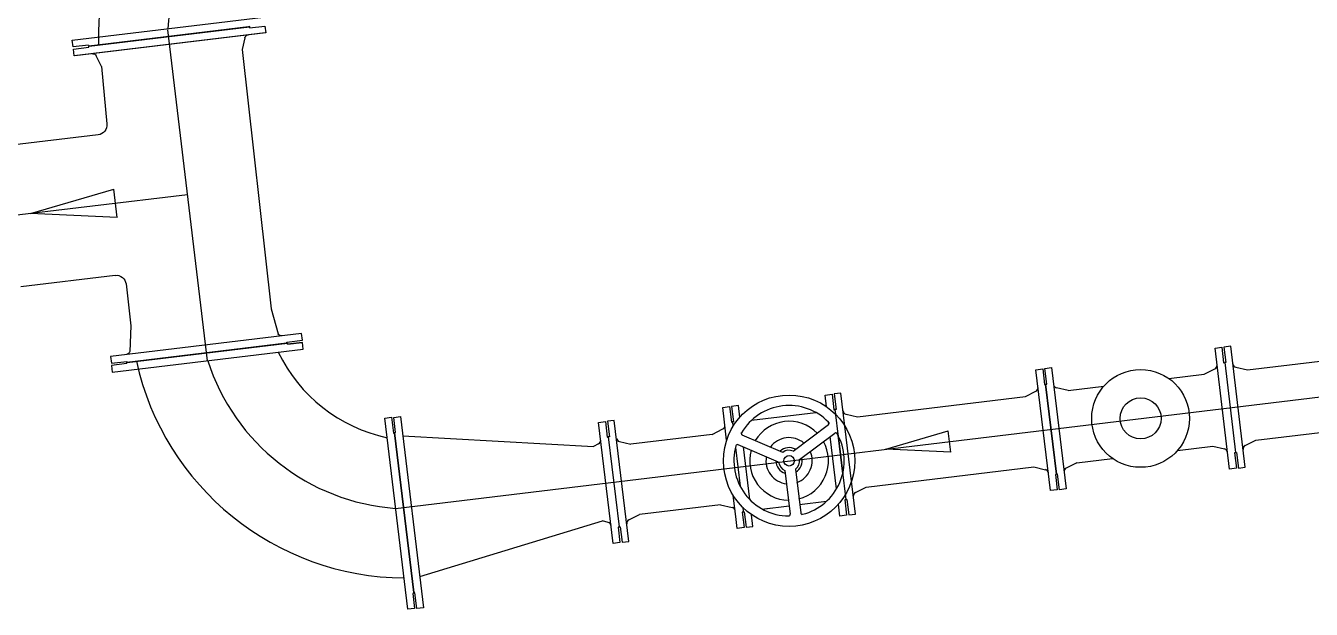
# Model space of a CAD drawing. Extents: x -15449 to 568150, y -1239737 to 53667.
# Drawn here: x 15413.226 to 15414.471, y 7578.983 to 7579.547 of the extents above; entities that cross this region are included whole.
import ezdxf

# ---------------------------------------------------------------- set-up
doc = ezdxf.new("R2010")
doc.units = 0
doc.header["$LTSCALE"] = 8
doc.layers.add('KEY PLANE', color=8, linetype='CONTINUOUS')
doc.layers.add('Title Blocks', color=255, linetype='CONTINUOUS', lineweight=9)

# ---------------------------------------------------------------- blocks, each defined once
blk = doc.blocks.new('key plane')
at = {"layer": 'KEY PLANE', "ltscale": 2}
for p, q in [((234193.3, -139954.9, -113026.9), (234733.6, -139889.9, -113026.9)), ((234738.9, -139934.3, -113026.9), (234198.6, -139999.3, -113026.9)), ((234740.5, -139934.1, -113026.9), (234200.2, -139999.1, -113026.9)), ((234239.7, -139971.8, -113026.9), (234692.5, -139917.4, -113026.9)), ((234239.7, -139971.8, -113026.9), (234691.3, -139917.5, -113026.9)), ((234239.7, -139971.8, -113026.9), (234691.3, -139917.5, -113026.9)), ((234691.3, -139917.5, -113026.9), (234239.7, -139971.8, -113026.9)), ((234691.2, -139917.5, -113026.9), (234239.7, -139971.8, -113026.9)), ((234691.3, -139917.5, -113026.9), (234239.7, -139971.8, -113026.9)), ((234239.8, -139971.8, -113026.9), (234692.6, -139917.3, -113026.9)), ((234239.8, -139971.8, -113026.9), (234692.6, -139917.3, -113026.9)), ((234239.8, -139971.8, -113026.9), (234691.3, -139917.5, -113026.9)), ((234241.2, -139971.7, -113026.9), (234694, -139917.2, -113026.9)), ((234241.2, -139971.7, -113026.9), (234694, -139917.2, -113026.9)), ((234241.2, -139971.7, -113026.9), (234694, -139917.2, -113026.9)), ((234241.2, -139971.7, -113026.9), (234694, -139917.2, -113026.9)), ((234575.7, -140860.4, -113026.9), (234463.2, -139925.7, -113026.9)), ((234693.7, -139914.2, -113026.9), (234694, -139917.2, -113026.9)), ((234694, -139917.2, -113026.9), (234694.4, -139920.2, -113026.9)), ((234694.4, -139920.2, -113026.9), (234738.1, -139914.9, -113026.9)), ((234738.1, -139914.9, -113026.9), (234740.5, -139934.1, -113026.9)), ((234195.6, -139974.1, -113026.9), (234193.3, -139954.9, -113026.9)), ((234239.4, -139968.8, -113026.9), (234195.6, -139974.1, -113026.9)), ((234196.3, -139980.1, -113026.9), (234240.1, -139974.8, -113026.9)), ((234239.4, -139968.8, -113026.9), (234239.7, -139971.8, -113026.9)), ((234240.1, -139974.8, -113026.9), (234239.7, -139971.8, -113026.9)), ((234681.2, -139948.4, -113026.9), (234673.5, -139981.2, -113026.9)), ((234198.6, -139999.3, -113026.9), (234196.3, -139980.1, -113026.9)), ((234276.4, -140029, -113026.9), (234261.1, -139999, -113026.9)), ((234673.5, -139981.2, -113026.9), (234755.8, -140713.9, -113026.9)), ((234276.4, -140029, -113026.9), (234290.9, -140191.6, -113026.9)), ((234266.9, -140222.2, -113026.9), (234006.4, -140253.6, -113026.9)), ((234075.4, -140444.9, -113026.9), (234310.4, -140376, -113026.9)), ((234320, -140456, -113026.9), (234310.4, -140376, -113026.9)), ((235107.6, -141277.5, -113026.9), (242641.2, -140369.4, -113026.9)), ((234519.3, -140391.4, -113026.9), (227735.6, -141207.9, -113026.9)), ((234320, -140456, -113026.9), (234075.4, -140444.9, -113026.9)), ((234314.7, -140619.4, -113026.9), (234048.2, -140651.4, -113026.9)), ((234345.3, -140643.4, -113026.9), (234358.6, -140761.7, -113026.9)), ((234755.8, -140713.9, -113026.9), (234775.8, -140784.1, -113026.9)), ((234358.6, -140761.7, -113026.9), (234355.8, -140834.6, -113026.9)), ((234841.8, -140783.4, -113026.9), (234301.4, -140848.4, -113026.9)), ((234347.3, -140865.4, -113026.9), (234800, -140810.9, -113026.9)), ((234347.3, -140865.4, -113026.9), (234800.1, -140810.9, -113026.9)), ((234347.3, -140865.4, -113026.9), (234800.1, -140810.9, -113026.9)), ((234347.3, -140865.4, -113026.9), (234798.8, -140811, -113026.9)), ((234347.3, -140865.4, -113026.9), (234798.8, -140811, -113026.9)), ((234347.3, -140865.4, -113026.9), (234798.8, -140811, -113026.9)), ((234798.8, -140811, -113026.9), (234347.3, -140865.4, -113026.9)), ((234798.7, -140811, -113026.9), (234347.3, -140865.4, -113026.9)), ((234798.8, -140811, -113026.9), (234347.3, -140865.4, -113026.9)), ((234347.9, -140865.3, -113026.9), (234800.7, -140810.8, -113026.9)), ((234347.9, -140865.3, -113026.9), (234799.4, -140811, -113026.9)), ((234347.9, -140865.3, -113026.9), (234799.4, -140811, -113026.9)), ((234348, -140865.3, -113026.9), (234800.7, -140810.8, -113026.9)), ((234348, -140865.3, -113026.9), (234800.7, -140810.8, -113026.9)), ((234348, -140865.3, -113026.9), (234799.4, -140811, -113026.9)), ((234348.8, -140865.2, -113026.9), (234801.6, -140810.7, -113026.9)), ((234348.8, -140865.2, -113026.9), (234801.6, -140810.7, -113026.9)), ((234348.8, -140865.2, -113026.9), (234801.6, -140810.7, -113026.9)), ((234348.8, -140865.2, -113026.9), (234801.6, -140810.7, -113026.9)), ((234800.3, -140807.8, -113026.9), (234844.1, -140802.5, -113026.9)), ((234800.7, -140810.8, -113026.9), (234800.3, -140807.8, -113026.9)), ((234801.9, -140813.7, -113026.9), (234801.6, -140810.7, -113026.9)), ((234844.2, -140808.6, -113026.9), (234801.9, -140813.7, -113026.9)), ((234801.9, -140813.7, -113026.9), (234842.9, -140808.8, -113026.9)), ((234844.1, -140802.5, -113026.9), (234841.8, -140783.4, -113026.9)), ((234846.5, -140827.8, -113026.9), (234844.2, -140808.6, -113026.9)), ((234301.4, -140848.4, -113026.9), (234303.8, -140867.6, -113026.9)), ((234306.2, -140892.8, -113026.9), (234846.5, -140827.8, -113026.9)), ((237468.7, -140819.4, -113026.9), (237449.5, -140821.7, -113026.9)), ((237449.5, -140821.7, -113026.9), (237454.7, -140865.5, -113026.9)), ((237509.8, -141161.2, -113026.9), (237468.7, -140819.4, -113026.9)), ((237515.8, -140886.4, -113026.9), (237990.1, -140829.3, -113026.9)), ((234303.8, -140867.6, -113026.9), (234347.5, -140862.3, -113026.9)), ((234347.6, -140868.4, -113026.9), (234303.9, -140873.6, -113026.9)), ((234303.9, -140873.6, -113026.9), (234306.2, -140892.8, -113026.9)), ((234347.6, -140868.4, -113026.9), (234347.3, -140865.4, -113026.9)), ((234347.5, -140862.3, -113026.9), (234347.9, -140865.3, -113026.9)), ((236917.9, -140885.7, -113026.9), (236937.1, -140883.4, -113026.9)), ((236959.1, -141227.4, -113026.9), (236917.9, -140885.7, -113026.9)), ((236937.1, -140883.4, -113026.9), (236942.4, -140927.2, -113026.9)), ((236937.1, -140883.4, -113026.9), (236942.4, -140927.2, -113026.9)), ((236943.1, -140882.1, -113026.9), (236962.2, -140879.8, -113026.9)), ((236948.4, -140926.4, -113026.9), (236943.1, -140882.1, -113026.9)), ((236962.2, -140879.8, -113026.9), (237003.5, -141222.7, -113026.9)), ((237394.1, -140898.3, -113026.9), (237424.1, -140883.1, -113026.9)), ((237454.7, -140865.5, -113026.9), (237451.7, -140865.9, -113026.9)), ((237451.7, -140865.9, -113026.9), (237482.3, -141120.1, -113026.9)), ((237483, -140878.7, -113026.9), (237515.8, -140886.4, -113026.9)), ((237293.4, -140910.5, -113026.9), (237394.1, -140898.3, -113026.9)), ((236322.2, -140957.4, -113026.9), (236341.4, -140955.1, -113026.9)), ((236326.2, -140990.7, -113026.9), (236322.2, -140957.4, -113026.9)), ((236341.4, -140955.1, -113026.9), (236346.7, -140998.9, -113026.9)), ((236366.6, -140952.1, -113026.9), (236347.4, -140954.4, -113026.9)), ((236366.6, -140952.1, -113026.9), (236347.4, -140954.4, -113026.9)), ((236347.4, -140954.4, -113026.9), (236352.7, -140998.1, -113026.9)), ((236347.4, -140954.4, -113026.9), (236352.7, -140998.1, -113026.9)), ((236407.7, -141293.8, -113026.9), (236366.6, -140952.1, -113026.9)), ((236377.8, -141045, -113026.9), (236366.6, -140952.1, -113026.9)), ((236888, -140961.9, -113026.9), (236918.1, -140946.7, -113026.9)), ((236942.4, -140927.2, -113026.9), (236945.4, -140926.8, -113026.9)), ((236942.4, -140927.2, -113026.9), (236945.4, -140926.8, -113026.9)), ((236945.4, -140926.8, -113026.9), (236948.4, -140926.4, -113026.9)), ((236976, -141181, -113026.9), (236945.4, -140926.8, -113026.9)), ((236945.4, -140926.8, -113026.9), (236976, -141181, -113026.9)), ((236945.4, -140926.8, -113026.9), (236976, -141181, -113026.9)), ((236945.4, -140926.8, -113026.9), (236976, -141181, -113026.9)), ((236945.4, -140926.8, -113026.9), (236976, -141181, -113026.9)), ((237009.1, -140944.7, -113026.9), (236976.3, -140937, -113026.9)), ((237009.1, -140944.7, -113026.9), (237109.8, -140932.6, -113026.9)), ((236032.3, -140992.3, -113026.9), (236051.5, -140990, -113026.9)), ((236036.3, -141025.6, -113026.9), (236032.3, -140992.3, -113026.9)), ((236051.5, -140990, -113026.9), (236056.8, -141033.7, -113026.9)), ((236076.7, -140987, -113026.9), (236057.5, -140989.3, -113026.9)), ((236057.5, -140989.3, -113026.9), (236062.8, -141033, -113026.9)), ((236080.7, -141020.2, -113026.9), (236076.7, -140987, -113026.9)), ((236413.8, -141019, -113026.9), (236888, -140961.9, -113026.9)), ((235076.9, -141022.3, -113026.9), (235096.1, -141020, -113026.9)), ((235142, -141562.6, -113026.9), (235076.9, -141022.3, -113026.9)), ((235096.1, -141020, -113026.9), (235101.5, -141065, -113026.9)), ((235102.3, -141020.5, -113026.9), (235121.4, -141018.2, -113026.9)), ((235107.4, -141063, -113026.9), (235102.3, -141020.5, -113026.9)), ((235121.4, -141018.2, -113026.9), (235186.5, -141558.5, -113026.9)), ((236043.5, -141085.2, -113026.9), (236036.3, -141025.6, -113026.9)), ((236114, -141028.6, -113026.9), (236295.9, -141006.7, -113026.9)), ((236346.7, -140998.9, -113026.9), (236349.7, -140998.5, -113026.9)), ((236352.7, -140998.1, -113026.9), (236349.7, -140998.5, -113026.9)), ((236352.7, -140998.1, -113026.9), (236349.7, -140998.5, -113026.9)), ((236349.7, -140998.5, -113026.9), (236380.3, -141252.7, -113026.9)), ((236349.7, -140998.5, -113026.9), (236351.3, -141011.6, -113026.9)), ((236349.7, -140998.5, -113026.9), (236351.3, -141011.6, -113026.9)), ((236381, -141011.3, -113026.9), (236413.8, -141019, -113026.9)), ((236381, -141011.3, -113026.9), (236413.8, -141019, -113026.9)), ((237539.7, -141084.9, -113026.9), (238014, -141027.9, -113026.9)), ((235101.5, -141065, -113026.9), (235104.5, -141064.6, -113026.9)), ((235158.7, -141514.9, -113026.9), (235104.2, -141062.1, -113026.9)), ((235158.7, -141514.8, -113026.9), (235104.2, -141062.1, -113026.9)), ((235158.8, -141515.5, -113026.9), (235104.3, -141062.7, -113026.9)), ((235158.8, -141515.5, -113026.9), (235104.3, -141062.7, -113026.9)), ((235158.8, -141515.6, -113026.9), (235104.3, -141062.8, -113026.9)), ((235104.4, -141063.4, -113026.9), (235107.4, -141063, -113026.9)), ((235158.7, -141514.9, -113026.9), (235104.4, -141063.4, -113026.9)), ((235158.7, -141514.8, -113026.9), (235104.4, -141063.4, -113026.9)), ((235104.4, -141064, -113026.9), (235158.8, -141515.5, -113026.9)), ((235104.4, -141064, -113026.9), (235158.8, -141515.5, -113026.9)), ((235158.8, -141515.6, -113026.9), (235104.4, -141064, -113026.9)), ((235158.8, -141515.5, -113026.9), (235104.4, -141064, -113026.9)), ((235158.8, -141515.6, -113026.9), (235104.4, -141064, -113026.9)), ((235104.5, -141064.1, -113026.9), (235158.8, -141515.5, -113026.9)), ((235104.5, -141064.6, -113026.9), (235159, -141517.4, -113026.9)), ((235104.5, -141064.6, -113026.9), (235158.9, -141516.2, -113026.9)), ((235104.5, -141064.6, -113026.9), (235158.9, -141516.2, -113026.9)), ((235104.5, -141064.7, -113026.9), (235159, -141517.5, -113026.9)), ((235104.5, -141064.7, -113026.9), (235159, -141517.5, -113026.9)), ((235104.5, -141064.7, -113026.9), (235158.9, -141516.2, -113026.9)), ((235104.7, -141066.2, -113026.9), (235159, -141517.4, -113026.9)), ((235104.7, -141066.2, -113026.9), (235159, -141517.4, -113026.9)), ((236002.6, -141068.5, -113026.9), (235772.9, -141096.1, -113026.9)), ((236002.6, -141068.5, -113026.9), (236032.7, -141053.3, -113026.9)), ((236056.8, -141033.7, -113026.9), (236059.8, -141033.4, -113026.9)), ((236062.8, -141033, -113026.9), (236059.8, -141033.4, -113026.9)), ((236059.8, -141033.4, -113026.9), (236061.4, -141046.5, -113026.9)), ((236059.8, -141033.4, -113026.9), (236061.4, -141046.5, -113026.9)), ((236086.7, -141069.9, -113026.9), (236085.9, -141063.4, -113026.9)), ((236231.7, -141115.7, -113026.9), (236331.4, -141041, -113026.9)), ((236249.5, -141139.5, -113026.9), (236349.2, -141064.7, -113026.9)), ((236332.2, -141040.3, -113026.9), (236331.4, -141033.8, -113026.9)), ((236493.6, -141110.2, -113026.9), (236669.8, -141058.5, -113026.9)), ((236677.1, -141118.5, -113026.9), (236669.8, -141058.5, -113026.9)), ((235128, -141073, -113026.9), (235666.7, -141103.1, -113026.9)), ((235681.6, -141095.5, -113026.9), (235666.7, -141103.1, -113026.9)), ((235740.1, -141088.5, -113026.9), (235772.9, -141096.1, -113026.9)), ((236190.5, -141146.6, -113026.9), (236076, -141097.6, -113026.9)), ((236202.2, -141119.3, -113026.9), (236087.6, -141070.3, -113026.9)), ((236108.6, -141252.3, -113026.9), (236090.8, -141104, -113026.9)), ((236354.2, -141222.7, -113026.9), (236336.3, -141074.4, -113026.9)), ((236358.4, -141071, -113026.9), (236371.6, -141180.2, -113026.9)), ((236371.6, -141180.2, -113026.9), (236358.4, -141071, -113026.9)), ((236358.4, -141071, -113026.9), (236371.6, -141180.2, -113026.9)), ((236358.4, -141071, -113026.9), (236371.6, -141180.2, -113026.9)), ((236358.4, -141071, -113026.9), (236371.6, -141180.2, -113026.9)), ((236358.4, -141071, -113026.9), (236371.6, -141180.2, -113026.9)), ((237317.9, -141114.3, -113026.9), (237418.6, -141102.2, -113026.9)), ((237418.6, -141102.2, -113026.9), (237451.4, -141109.8, -113026.9)), ((237509.7, -141100.2, -113026.9), (237539.7, -141084.9, -113026.9)), ((236068.5, -141105.9, -113026.9), (236081.7, -141215.1, -113026.9)), ((236068.5, -141105.9, -113026.9), (236081.7, -141215.1, -113026.9)), ((236068.5, -141105.9, -113026.9), (236081.7, -141215.1, -113026.9)), ((236068.5, -141105.9, -113026.9), (236081.7, -141215.1, -113026.9)), ((236068.5, -141105.9, -113026.9), (236081.7, -141215.1, -113026.9)), ((236677.1, -141118.5, -113026.9), (236493.6, -141110.2, -113026.9)), ((237033.8, -141148.5, -113026.9), (237134.3, -141136.4, -113026.9)), ((237482.3, -141120.1, -113026.9), (237485.3, -141119.7, -113026.9)), ((237485.3, -141119.7, -113026.9), (237490.6, -141163.5, -113026.9)), ((236208.4, -141170.4, -113026.9), (236223.3, -141294.1, -113026.9)), ((236237.9, -141166.8, -113026.9), (236252.8, -141290.5, -113026.9)), ((236437.7, -141217.6, -113026.9), (236911.9, -141160.5, -113026.9)), ((236911.9, -141160.5, -113026.9), (236944.7, -141168.2, -113026.9)), ((237033.8, -141148.5, -113026.9), (237003.8, -141163.7, -113026.9)), ((237490.6, -141163.5, -113026.9), (237509.8, -141161.2, -113026.9)), ((236407.7, -141293.8, -113026.9), (236396.6, -141200.8, -113026.9)), ((236976, -141181, -113026.9), (236973, -141181.4, -113026.9)), ((236976, -141181, -113026.9), (236973, -141181.4, -113026.9)), ((236973, -141181.4, -113026.9), (236978.3, -141225.1, -113026.9)), ((236973, -141181.4, -113026.9), (236978.3, -141225.1, -113026.9)), ((236979, -141180.6, -113026.9), (236976, -141181, -113026.9)), ((236984.3, -141225, -113026.9), (236979, -141180.6, -113026.9)), ((236069.5, -141300.8, -113026.9), (236062.3, -141241.1, -113026.9)), ((236378.7, -141239.6, -113026.9), (236380.3, -141252.7, -113026.9)), ((236378.7, -141239.6, -113026.9), (236380.3, -141252.7, -113026.9)), ((236407.6, -141232.8, -113026.9), (236437.7, -141217.6, -113026.9)), ((236407.6, -141232.8, -113026.9), (236437.7, -141217.6, -113026.9)), ((236978.3, -141225.1, -113026.9), (236959.1, -141227.4, -113026.9)), ((237003.5, -141222.7, -113026.9), (236984.3, -141225, -113026.9)), ((236026.5, -141267.1, -113026.9), (235796.8, -141294.7, -113026.9)), ((236026.5, -141267.1, -113026.9), (236059.3, -141274.7, -113026.9)), ((236088.8, -141274.5, -113026.9), (236090.4, -141287.6, -113026.9)), ((236088.8, -141274.5, -113026.9), (236090.4, -141287.6, -113026.9)), ((236090.4, -141287.6, -113026.9), (236093.4, -141287.2, -113026.9)), ((236093.4, -141287.2, -113026.9), (236098.6, -141331, -113026.9)), ((236144.2, -141279.4, -113026.9), (236220.4, -141270.2, -113026.9)), ((236144.2, -141279.4, -113026.9), (236163.6, -141277.1, -113026.9)), ((236249.9, -141266.7, -113026.9), (236326.1, -141257.5, -113026.9)), ((236363.4, -141299.1, -113026.9), (236359.4, -141265.9, -113026.9)), ((236380.3, -141252.7, -113026.9), (236377.3, -141253.1, -113026.9)), ((236377.3, -141253.1, -113026.9), (236382.6, -141296.8, -113026.9)), ((236380.3, -141252.7, -113026.9), (236383.3, -141252.3, -113026.9)), ((236380.3, -141252.7, -113026.9), (236383.3, -141252.3, -113026.9)), ((236383.3, -141252.3, -113026.9), (236388.6, -141296.1, -113026.9)), ((236383.3, -141252.3, -113026.9), (236388.6, -141296.1, -113026.9)), ((235175.8, -141470.2, -113026.9), (235692, -141313.2, -113026.9)), ((235708.2, -141317, -113026.9), (235692.2, -141313.2, -113026.9)), ((235766.8, -141309.9, -113026.9), (235796.8, -141294.7, -113026.9)), ((236073.5, -141334, -113026.9), (236069.5, -141300.8, -113026.9)), ((236090.4, -141287.6, -113026.9), (236087.4, -141288, -113026.9)), ((236087.4, -141288, -113026.9), (236092.7, -141331.7, -113026.9)), ((236117.8, -141328.7, -113026.9), (236113.8, -141295.4, -113026.9)), ((236382.6, -141296.8, -113026.9), (236363.4, -141299.1, -113026.9)), ((236388.6, -141296.1, -113026.9), (236407.7, -141293.8, -113026.9)), ((236388.6, -141296.1, -113026.9), (236407.7, -141293.8, -113026.9)), ((236092.7, -141331.7, -113026.9), (236073.5, -141334, -113026.9)), ((236098.6, -141331, -113026.9), (236117.8, -141328.7, -113026.9)), ((235159, -141517.4, -113026.9), (235156, -141517.8, -113026.9)), ((235156, -141517.8, -113026.9), (235161.1, -141560.3, -113026.9)), ((235161.9, -141515.8, -113026.9), (235158.9, -141516.2, -113026.9)), ((235167.3, -141560.8, -113026.9), (235161.9, -141515.8, -113026.9)), ((235161.1, -141560.3, -113026.9), (235142, -141562.6, -113026.9)), ((235186.5, -141558.5, -113026.9), (235167.3, -141560.8, -113026.9))]:
    blk.add_line(p, q, dxfattribs=at)
at = {"layer": 'KEY PLANE', "ltscale": 2, "elevation": -113026.9}
for points in [[(237482.3, -141120.1), (237479.3, -141120.4), (237484.6, -141164.2), (237465.4, -141166.5), (237424.3, -140824.8), (237443.5, -140822.4), (237448.7, -140866.2), (237451.7, -140865.9), (237482.3, -141120.1)], [(236976, -141181), (236973, -141181.4), (236978.3, -141225.1), (236959.1, -141227.4), (236917.9, -140885.7), (236937.1, -140883.4), (236942.4, -140927.2), (236945.4, -140926.8), (236976, -141181)], [(235739.5, -141329.8), (235736.5, -141330.2), (235741.7, -141374), (235722.5, -141376.3), (235681.4, -141034.5), (235700.6, -141032.2), (235705.9, -141076), (235708.9, -141075.6), (235739.5, -141329.8)], [(235739.5, -141329.8), (235742.5, -141329.5), (235747.7, -141373.2), (235766.9, -141370.9), (235725.8, -141029.2), (235706.6, -141031.5), (235711.9, -141075.3), (235708.9, -141075.6), (235739.5, -141329.8)], [(236371.6, -141180.2), (236358.4, -141071)], [(236371.6, -141180.2), (236358.4, -141071)], [(236068.5, -141105.9), (236081.7, -141215.1)]]:
    blk.add_lwpolyline(points, dxfattribs=at)
at = {"layer": 'KEY PLANE', "ltscale": 2}
for centre, radius in [((237213.9, -141023.4, -113026.9), 138.2), ((236220, -141143, -113026.9), 185.7), ((237213.9, -141023.4, -113026.9), 58), ((236220, -141143, -113026.9), 14.9)]:
    blk.add_circle(centre, radius, dxfattribs=at)
for centre, radius, start, end in [((235047.9, -139951.9, -113026.9), 781.1, 104.15, 181.2256), ((235065.9, -139966, -113026.9), 604, 107.8642, 175.8622), ((235178.4, -140640.4, -113026.9), 448, 205.9298, 257.7956), ((235137.1, -140693, -113026.9), 781.1, 192.5004, 269.576), ((235151.2, -140675, -113026.9), 604, 197.8638, 265.8618), ((237419.2, -140873.4, -113026.9), 10.9, 296.863, 6.863), ((237485.5, -140868.1, -113026.9), 10.9, 186.863, 256.863), ((236913.2, -140937, -113026.9), 10.9, 296.863, 6.863), ((236978.8, -140926.4, -113026.9), 10.9, 186.863, 256.863), ((236220, -141143, -113026.9), 156, 44.1853, 149.5407), ((236220, -141143, -113026.9), 111.4, 44.5253, 149.2007), ((236383.4, -141000.8, -113026.9), 10.9, 186.863, 256.863), ((236383.4, -141000.8, -113026.9), 10.9, 186.863, 256.863), ((236027.7, -141043.6, -113026.9), 10.9, 296.863, 6.863), ((236089.4, -141066.2, -113026.9), 4.46, 149.5407, 246.863), ((236220, -141143, -113026.9), 156, 284.1853, 29.5407), ((236328.7, -141037.4, -113026.9), 4.46, 306.863, 44.1853), ((236351.9, -141068.3, -113026.9), 4.46, 29.5407, 126.863), ((235676.6, -141085.8, -113026.9), 10.9, 296.863, 6.863), ((235742.6, -141077.9, -113026.9), 10.9, 186.863, 256.863), ((236220, -141143, -113026.9), 156, 164.1853, 269.5407), ((236074.2, -141101.7, -113026.9), 4.46, 66.863, 164.1853), ((236220, -141143, -113026.9), 65.3, 50.0247, 143.7013), ((236220, -141143, -113026.9), 111.4, 284.5253, 29.2007), ((237514.6, -141109.9, -113026.9), 10.9, 116.863, 186.863), ((236220, -141143, -113026.9), 111.4, 164.5253, 269.2007), ((236220, -141143, -113026.9), 65.3, 170.0247, 263.7013), ((236220, -141143, -113026.9), 37.1, 60.4412, 133.2848), ((236220, -141143, -113026.9), 29.7, 66.863, 126.863), ((236220, -141143, -113026.9), 29.7, 306.863, 6.863), ((236220, -141143, -113026.9), 37.1, 300.4412, 13.2848), ((236220, -141143, -113026.9), 65.3, 290.0247, 23.7013), ((237448.9, -141120.4, -113026.9), 10.9, 6.863, 76.863), ((236220, -141143, -113026.9), 37.1, 180.4412, 253.2848), ((236220, -141143, -113026.9), 29.7, 186.863, 246.863), ((236942.3, -141178.7, -113026.9), 10.9, 6.863, 76.863), ((237008.7, -141173.4, -113026.9), 10.9, 116.863, 186.863), ((236412.5, -141242.5, -113026.9), 10.9, 116.863, 186.863), ((236412.5, -141242.5, -113026.9), 10.9, 116.863, 186.863), ((236056.8, -141285.3, -113026.9), 10.9, 6.863, 76.863), ((235705.7, -141327.6, -113026.9), 10.9, 6.863, 76.863), ((235771.7, -141319.6, -113026.9), 10.9, 116.863, 186.863), ((236218.8, -141294.6, -113026.9), 4.46, 269.5407, 6.863), ((236257.2, -141290, -113026.9), 4.46, 186.863, 284.1853)]:
    blk.add_arc(centre, radius, start, end, dxfattribs=at)
at = {"layer": 'KEY PLANE', "ltscale": 2, "extrusion": (1.06953e-16, -3.75756e-16, -1)}
for centre, major_axis, start_param, end_param in [((234691.8, -139950.9, -113026.9), (-6.24, -8.9), 1.18902, 2.41075), ((234251.5, -140003.9, -113026.9), (-6.24, -8.9), 2.41075, 3.632481), ((234263.6, -140194.9, -113026.9), (-15.8, -22.6), 3.981547, 5.552343), ((234317.9, -140646.7, -113026.9), (-15.8, -22.6), 2.41075, 3.981547), ((234785.5, -140779.2, -113026.9), (-6.24, -8.9), -0.730842, 0.490888), ((234345.2, -140832.2, -113026.9), (8.9, -6.24), 5.901409, 7.123139)]:
    blk.add_ellipse(centre, major_axis=major_axis, ratio=1, start_param=start_param, end_param=end_param, dxfattribs=at)

msp = doc.modelspace()

# ---------------------------------------------------------------- block references
at = {"layer": 'Title Blocks', "xscale": 0.0003423013878597064, "yscale": 0.0003423013878597064, "zscale": 0.0003423013878597064}
msp.add_blockref('key plane', (15333.1067, 7627.4397), dxfattribs=at)

doc.saveas('drawing.dxf')
